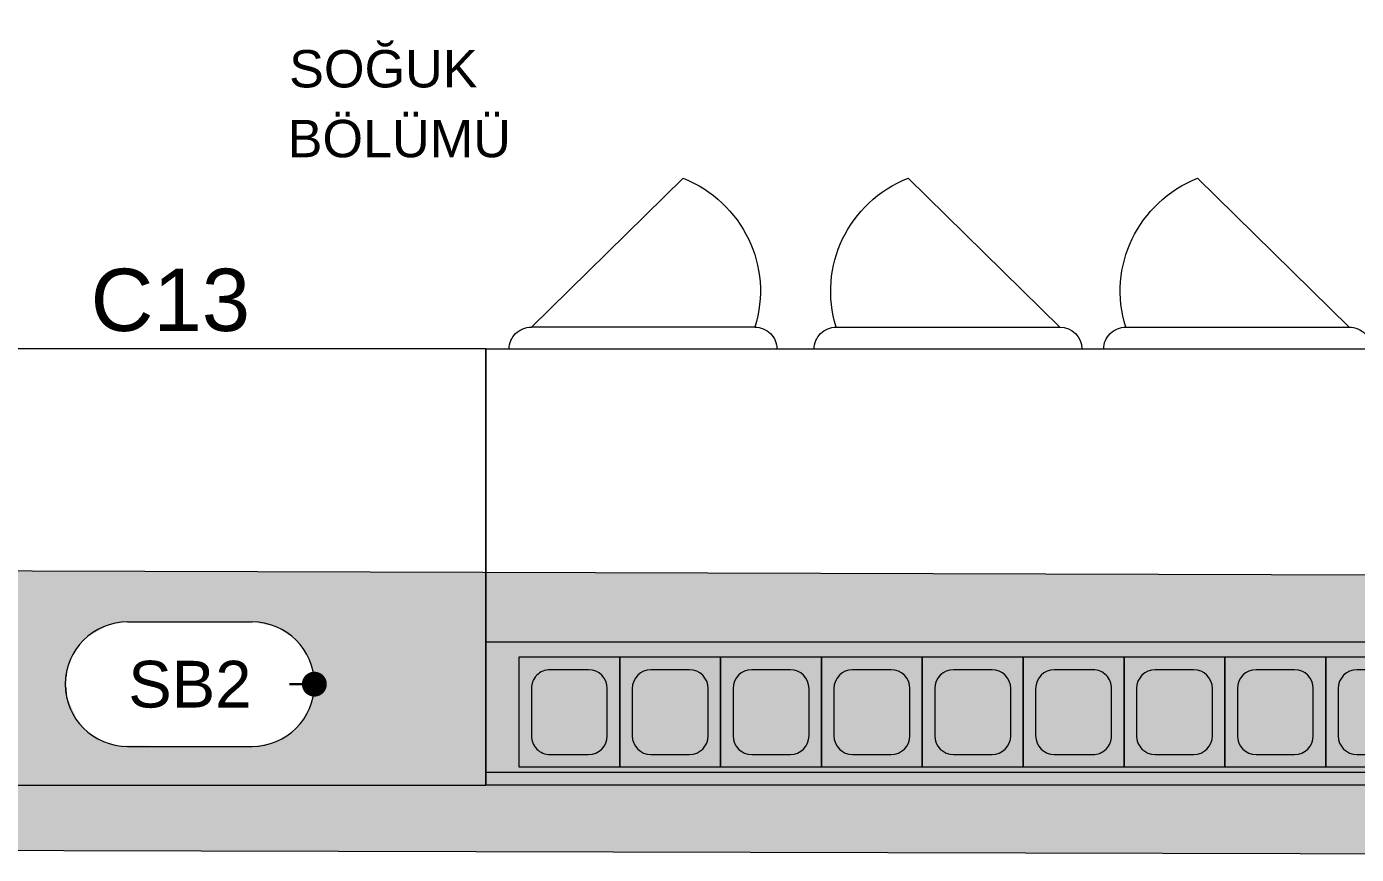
# Model space of a CAD drawing. Header units: millimetres. Extents: x 29001 to 40804, y -8833 to -5892.
# Drawn here: x 30478.8 to 30692.4, y -6847.2 to -6714.4 of the extents above; entities that cross this region are included whole.
import ezdxf
from ezdxf import colors
from ezdxf.entities.mleader import LeaderData, LeaderLine
from ezdxf.enums import TextEntityAlignment as Align
from ezdxf.math import Vec2, Vec3

# ---------------------------------------------------------------- set-up
doc = ezdxf.new("R2010")
doc.units = ezdxf.units.MM
doc.layers.get('0').update_dxf_attribs({"lineweight": 0})
for name, color, linetype, lineweight in [('mutfak-poz no', 7, 'Continuous', 0), ('xxx_Auto_Kaplama_Mermer', 23, 'Continuous', 0), ('xxx_Auto_Kaplama_Mermer Tarama', 45, 'Continuous', 0), ('xxx_Auto_Kaplama_Mermer Tarama @ 1', 45, 'Continuous', 0), ('xxx_Auto_Yardimci_Isaret Genel', 51, 'Continuous', 0)]:
    doc.layers.add(name, color=color, linetype=linetype, lineweight=lineweight)
doc.styles.add('AUTOBAN', font='')
doc.styles.add('ekp-yazı', font='arial.ttf', dxfattribs={"height": 10})
doc.styles.get("Standard").update_dxf_attribs({"font": 'arial.ttf'})
doc.styles.get('AUTOBAN').set_extended_font_data('Helvetica Normal Tr')

# ---------------------------------------------------------------- blocks, each defined once
blk = doc.blocks.new('MOBİLYALAR')
at = {"layer": 'xxx_Auto_Kaplama_Mermer Tarama @ 1', "true_color": 0xb0a4a0}
h = blk.add_hatch(dxfattribs=at)
h.set_pattern_fill('DOTS', color=253, scale=1.5, angle=540)
h.set_pattern_definition([(180, (-40140.90338857324, 53191.86297002478), (-1.190625000000001, -2.381249999999999), [0, -2.38125])])
edge = h.paths.add_edge_path()
edge.add_line((982.4973474094004, -264.7492528245411), (1603.844225322289, -264.7492478724371))
edge.add_line((1603.844225322289, -264.7492478724371), (1603.844225322289, -274.2494150369084))
edge.add_line((1603.844225322289, -274.2494150369084), (992.4941145662597, -274.2494150369084))
edge.add_line((992.4941145662597, -274.2494150369084), (992.4941145662597, -419.2494151638884))
edge.add_line((992.4941145662597, -419.2494151638884), (1027.493846569734, -419.2494151638884))
edge.add_line((1027.493846569734, -419.2494151638884), (1027.522861784018, -441.8568921542092))
edge.add_line((1027.522861784018, -441.8568921542092), (1027.522861784022, -464.8568921542137))
edge.add_arc((1042.912303457309, -463.8905717294338), 15.41975000377311, 183.5929496594233, 227.6554270000184)
edge.add_arc((1042.912303457317, -463.8905717294338), 15.4197500037786, 227.6554269999984, 260.3123678776854)
edge.add_line((1040.317520330609, -479.0904332651326), (1606.256838529545, -480.7454933623985))
edge.add_line((1606.256838529545, -480.7454933623985), (1606.256868507306, -487.3912238166622))
edge.add_line((1606.256868507306, -487.3912238166622), (1606.256832900952, -502.7431424724882))
edge.add_arc((1578.234125512194, -497.2268950166226), 28.56048170795275, 279.00969316851086, 348.86375655994703, ccw=False)
edge.add_line((1582.706741434835, -525.434993538126), (1523.71100262025, -525.2940001317047))
edge.add_line((1523.71100262025, -525.2940001317047), (1515.784019957868, -525.2750555043358))
edge.add_line((1515.784019957868, -525.2750555043358), (1008.96470911241, -524.0651237339689))
edge.add_arc((1008.953033981663, -497.5654920102343), 26.4996342956321, 183.3004229496563, 270.0252432064246, ccw=False)
edge.add_line((982.4973522005603, -499.0911129655351), (982.4973474094004, -264.7492528245411))
at = {"layer": 'xxx_Auto_Kaplama_Mermer'}
blk.add_lwpolyline([(982.4973474094004, -264.7492528245411), (1603.844225322289, -264.7493325789319), (1603.844225322289, -274.2494997434032), (992.4941145662597, -274.2494150369084), (992.4941145662597, -419.2494151638884), (1027.493846569734, -419.2494151638884), (1027.522861784018, -464.8568921542092), (1027.522861784018, -464.8568921542092, 0.3478426492445763), (1040.317520330609, -479.0904332651326), (1045.507170979632, -479.0904188576305), (1606.256937431102, -480.7454936543099), (1606.256799583509, -494.0369539790145), (1606.256799583509, -502.7431418337828, -0.1387889309862361), (1599.175981501012, -516.4659204305672, -0.203989619740177), (1582.706741434835, -525.434993538126), (1008.950759232204, -524.063779073992, -0.3974501118199482), (982.4973522005603, -499.0911129655351), (982.4973474094004, -264.7492528245411)], format="xyb", dxfattribs=at)
blk = doc.blocks.new('A$C2EE206DC')
at = {"color": 42}
blk.add_lwpolyline([(2.805806252581533e-05, 23.00000908083166), (190.0000280580625, 23.00000908083166), (190.0000280580625, 9.080831659957767e-06), (2.805806252581533e-05, 9.080831659957767e-06), (2.805806252581533e-05, 23.00000908083166)], dxfattribs=at)
at = {"color": 253, "true_color": 0x999999}
for points in [[(5.248082308802623, 2.900009080825839), (21.44808230880153, 2.900009080825839), (21.44808230880153, 20.50000908083166), (5.248082308802623, 20.50000908083166)], [(21.44808230880153, 2.900009080825839), (37.64808230880044, 2.900009080825839), (37.64808230880044, 20.50000908083166), (21.44808230880153, 20.50000908083166)], [(37.64808230880044, 2.900009080825839), (53.84808230879935, 2.900009080825839), (53.84808230879935, 20.50000908083166), (37.64808230880044, 20.50000908083166)], [(53.84808230879935, 2.900009080825839), (70.04808230879826, 2.900009080825839), (70.04808230879826, 20.50000908083166), (53.84808230879935, 20.50000908083166)], [(70.04808230879826, 2.900009080825839), (86.24808230879717, 2.900009080825839), (86.24808230879717, 20.50000908083166), (70.04808230879826, 20.50000908083166)], [(86.24808230879717, 2.900009080825839), (102.4480823087961, 2.900009080825839), (102.4480823087961, 20.50000908083166), (86.24808230879717, 20.50000908083166)], [(102.4480823087961, 2.900009080825839), (118.648082308795, 2.900009080825839), (118.648082308795, 20.50000908083166), (102.4480823087961, 20.50000908083166)], [(118.648082308795, 2.900009080825839), (134.8480823087939, 2.900009080825839), (134.8480823087939, 20.50000908083166), (118.648082308795, 20.50000908083166)], [(134.8480823087939, 2.900009080825839), (151.0480823087928, 2.900009080825839), (151.0480823087928, 20.50000908083166), (134.8480823087939, 20.50000908083166)], [(151.0480823087928, 2.900009080825839), (167.2480823087917, 2.900009080825839), (167.2480823087917, 20.50000908083166), (151.0480823087928, 20.50000908083166)], [(167.2480823087917, 2.900009080825839), (183.4480823087906, 2.900009080825839), (183.4480823087906, 20.50000908083166), (167.2480823087917, 20.50000908083166)]]:
    blk.add_lwpolyline(points, close=True, dxfattribs=at)
for points in [[(10.24808230880262, 4.900009080825839), (16.44808230880153, 4.900009080825839, 0.4142135623730951), (19.44808230880153, 7.900009080825839), (19.44808230880153, 15.50000908083166, 0.4142135623731021), (16.44808230880153, 18.50000908083166), (10.24808230880262, 18.50000908083166, 0.4142135623730951), (7.248082308802623, 15.50000908083166), (7.248082308802623, 7.900009080825839, 0.4142135623730951)], [(26.44808230880153, 4.900009080825839), (32.64808230880044, 4.900009080825839, 0.4142135623730951), (35.64808230880044, 7.900009080825839), (35.64808230880044, 15.50000908083166, 0.4142135623731021), (32.64808230880044, 18.50000908083166), (26.44808230880153, 18.50000908083166, 0.4142135623730951), (23.44808230880153, 15.50000908083166), (23.44808230880153, 7.900009080825839, 0.4142135623730951)], [(42.64808230880044, 4.900009080825839), (48.84808230879935, 4.900009080825839, 0.4142135623730951), (51.84808230879935, 7.900009080825839), (51.84808230879935, 15.50000908083166, 0.4142135623731021), (48.84808230879935, 18.50000908083166), (42.64808230880044, 18.50000908083166, 0.4142135623730951), (39.64808230880044, 15.50000908083166), (39.64808230880044, 7.900009080825839, 0.4142135623730951)], [(58.84808230879935, 4.900009080825839), (65.04808230879826, 4.900009080825839, 0.4142135623730951), (68.04808230879826, 7.900009080825839), (68.04808230879826, 15.50000908083166, 0.4142135623731021), (65.04808230879826, 18.50000908083166), (58.84808230879935, 18.50000908083166, 0.4142135623730951), (55.84808230879935, 15.50000908083166), (55.84808230879935, 7.900009080825839, 0.4142135623730951)], [(75.04808230879826, 4.900009080825839), (81.24808230879717, 4.900009080825839, 0.4142135623730951), (84.24808230879717, 7.900009080825839), (84.24808230879717, 15.50000908083166, 0.4142135623731021), (81.24808230879717, 18.50000908083166), (75.04808230879826, 18.50000908083166, 0.4142135623730951), (72.04808230879826, 15.50000908083166), (72.04808230879826, 7.900009080825839, 0.4142135623730951)], [(91.24808230879717, 4.900009080825839), (97.44808230879607, 4.900009080825839, 0.4142135623730951), (100.4480823087961, 7.900009080825839), (100.4480823087961, 15.50000908083166, 0.4142135623731021), (97.44808230879607, 18.50000908083166), (91.24808230879717, 18.50000908083166, 0.4142135623730951), (88.24808230879717, 15.50000908083166), (88.24808230879717, 7.900009080825839, 0.4142135623730951)], [(107.4480823087961, 4.900009080825839), (113.648082308795, 4.900009080825839, 0.4142135623730951), (116.648082308795, 7.900009080825839), (116.648082308795, 15.50000908083166, 0.4142135623731021), (113.648082308795, 18.50000908083166), (107.4480823087961, 18.50000908083166, 0.4142135623730951), (104.4480823087961, 15.50000908083166), (104.4480823087961, 7.900009080825839, 0.4142135623730951)], [(123.648082308795, 4.900009080825839), (129.8480823087939, 4.900009080825839, 0.4142135623730951), (132.8480823087939, 7.900009080825839), (132.8480823087939, 15.50000908083166, 0.4142135623731021), (129.8480823087939, 18.50000908083166), (123.648082308795, 18.50000908083166, 0.4142135623730951), (120.648082308795, 15.50000908083166), (120.648082308795, 7.900009080825839, 0.4142135623730951)], [(139.8480823087939, 4.900009080825839), (146.0480823087928, 4.900009080825839, 0.4142135623730951), (149.0480823087928, 7.900009080825839), (149.0480823087928, 15.50000908083166, 0.4142135623731021), (146.0480823087928, 18.50000908083166), (139.8480823087939, 18.50000908083166, 0.4142135623730951), (136.8480823087939, 15.50000908083166), (136.8480823087939, 7.900009080825839, 0.4142135623730951)], [(156.0480823087928, 4.900009080825839), (162.2480823087917, 4.900009080825839, 0.4142135623730951), (165.2480823087917, 7.900009080825839), (165.2480823087917, 15.50000908083166, 0.4142135623731021), (162.2480823087917, 18.50000908083166), (156.0480823087928, 18.50000908083166, 0.4142135623730951), (153.0480823087928, 15.50000908083166), (153.0480823087928, 7.900009080825839, 0.4142135623730951)], [(172.2480823087917, 4.900009080825839), (178.4480823087906, 4.900009080825839, 0.4142135623730951), (181.4480823087906, 7.900009080825839), (181.4480823087906, 15.50000908083166, 0.4142135623731021), (178.4480823087906, 18.50000908083166), (172.2480823087917, 18.50000908083166, 0.4142135623730951), (169.2480823087917, 15.50000908083166), (169.2480823087917, 7.900009080825839, 0.4142135623730951)]]:
    blk.add_lwpolyline(points, format="xyb", close=True, dxfattribs=at)
blk = doc.blocks.new('MUTFAK')
at = {"color": 251, "linetype": 'Continuous'}
for p, q in [((2028.300411333301, -641.9552893881773), (2052.662297061252, -618.047648830805)), ((2113.168192218523, -641.9552893881773), (2088.806306490558, -618.047648830805)), ((2159.678736924456, -641.9552893881773), (2135.31685119649, -618.047648830805)), ((2064.183886252998, -641.9552893881773), (2028.300411333301, -641.9552893881773)), ((2077.284717298826, -641.9552893881773), (2113.168192218523, -641.9552893881773)), ((2123.795262004758, -641.9552893881773), (2159.678736924456, -641.9552893881773))]:
    blk.add_line(p, q, dxfattribs=at)
at = {"color": 8, "true_color": 0x6e6e6e}
blk.add_line((2021.007880287478, -645.4552893881628), (2021.007880287478, -715.4552893881628), dxfattribs=at)
at = {"color": 4, "linetype": 'Continuous'}
for p, q in [((2021.007880287478, -715.4552893878281), (2021.007880287478, -645.4552893881482)), ((2021.007880287478, -645.4552893881482), (2211.051380287478, -645.4552893881628)), ((2211.051380287478, -713.4552893878426), (2021.007880287478, -713.4552893878426)), ((2211.051380287478, -715.4552893878281), (2021.007880287478, -715.4552893878281))]:
    blk.add_line(p, q, dxfattribs=at)
at = {"color": 8, "true_color": 0x6e6e6e}
blk.add_lwpolyline([(1921.007880287478, -715.4552893881628), (2021.007880287478, -715.4552893881628), (2021.007880287478, -645.4552893881628), (1921.007880287478, -645.4552893881628)], close=True, dxfattribs=at)
at = {"color": 251, "linetype": 'Continuous', "extrusion": (0, 0, -1)}
for centre, major_axis, ratio, start_param, end_param in [((2045.20141205423, -636.1378728957206), (19.88655040858478, -2.060900628491956e-10), 0.9813542688911238, -1.186213565197157, 0.3026892461138018), ((2096.267191497594, -636.1378728957206), (19.88655040859032, -2.483571550112993e-10), 0.9813542688907555, 2.838903407452675, 4.327806218780425), ((2142.777736203527, -636.1378728957206), (-19.88655040857919, -5.838196624709294e-11), 0.9813542688916481, -0.3026892461250996, 1.186213565188964), ((2028.300411333301, -645.4552893881482), (3.566499999986262, -2.943661738284711e-11), 0.9813542688894945, 3.141592653581383, 4.71238898037659), ((2064.183886252998, -645.4552893881482), (-3.566499999986263, -2.945827281242478e-11), 0.9813542688894944, 1.570796326803003, 3.141592653598209), ((2077.284717298826, -645.4552893881482), (3.566499999986262, -2.943661738284711e-11), 0.9813542688894945, 3.141592653581383, 4.71238898037659), ((2113.168192218523, -645.4552893881482), (3.566499999971711, -1.30656138480019e-10), 0.9813542688934985, 4.712388980348739, 6.283185307142256), ((2123.795262004758, -645.4552893881482), (3.566499999971711, -4.159935843710746e-10), 0.9813542688934984, 3.141592653470938, 4.712388980270225), ((2159.678736924456, -645.4552893881482), (-3.566499999986263, -2.945827281242478e-11), 0.9813542688894944, 1.570796326803003, 3.141592653598209)]:
    blk.add_ellipse(centre, major_axis=major_axis, ratio=ratio, start_param=start_param, end_param=end_param, dxfattribs=at)
at = {"color": 8, "true_color": 0x6e6e6e}
blk.add_blockref('A$C2EE206DC', (2021.051352229413, -715.4552984686452), dxfattribs=at)
at = {"layer": 'mutfak-poz no', "color": 8, "true_color": 0x6e6e6e, "style": 'ekp-yazı'}
for s, p in [('SOĞUK', (1989.39247076436, -603.4685817390418)), ('BÖLÜMÜ', (1989.155090136803, -614.6759487240342))]:
    blk.add_text(s, height=6, dxfattribs=at).set_placement(p)
at = {"layer": 'mutfak-poz no', "style": 'ekp-yazı'}
blk.add_text('C13', height=10, dxfattribs=at).set_placement((1957.505662109936, -642.5700378201873))
blk = doc.blocks.new('_TagSlot')
at = {"color": 0, "linetype": 'ByBlock', "lineweight": -2, "transparency": 16777216}
for p, q in [((-4, 4), (4, 4)), ((-4, -4), (4, -4))]:
    blk.add_line(p, q, dxfattribs=at)
for centre, start, end in [((-4, 0), 90, 270), ((4, 0), 270, 90)]:
    blk.add_arc(centre, 4, start, end, dxfattribs=at)
at = {"layer": 'xxx_Auto_Kaplama_Mermer Tarama', "color": 0, "transparency": 16777216, "style": 'AUTOBAN'}
blk.add_attdef('TAGNUMBER', text='', height=3, dxfattribs=at).set_placement((0, -1.5), align=Align.CENTER)
blk = doc.blocks.new('_Dot')
at = {"color": 0, "linetype": 'ByBlock', "lineweight": -2}
blk.add_line((-0.5, 0), (-1, 0), dxfattribs=at)
at = {"color": 0, "linetype": 'ByBlock', "const_width": 0.5}
blk.add_lwpolyline([(-0.25, 0, 1), (0.25, 0, 1)], format="xyb", close=True, dxfattribs=at)

msp = doc.modelspace()

# ---------------------------------------------------------------- block references
at = {"color": 6}
msp.add_blockref('MOBİLYALAR', (29144.79192030808, -6321.79912104841), dxfattribs=at)

# ---------------------------------------------------------------- next in the draw order: block references
msp.add_blockref('MUTFAK', (28531.59951951079, -6120.653512592259), dxfattribs=at)

# ---------------------------------------------------------------- next in the draw order: wipeouts: each hides what was drawn before it
msp.add_wipeout([(30495.045135297005, -6809.91738060565), (30515.04513529701, -6809.91738060565), (30518.87558619939, -6810.680084145941), (30521.893771457293, -6812.6306678527035), (30523.78021032567, -6815.049273761753), (30524.744245857248, -6817.482785292221), (30525.04513529701, -6819.917380605653), (30524.437750141118, -6823.349404263816), (30522.53234728462, -6826.546230932261), (30521.178555987666, -6827.815554485198), (30518.401983784046, -6829.337124139052), (30515.04513529701, -6829.91738060565), (30493.417310290908, -6829.784000378884), (30491.04981742518, -6829.084574020377), (30488.283555670347, -6827.284947432792), (30487.095842357565, -6825.984401436581), (30485.224776724153, -6821.804324563622), (30485.246212215778, -6817.922109584433), (30486.549004207143, -6814.643316091093), (30488.411366778375, -6812.434525853543), (30492.109943320025, -6810.357848814907)])

# ---------------------------------------------------------------- next in the draw order: leaders
at = {"layer": 'xxx_Auto_Yardimci_Isaret Genel', "color": 171}
ml = msp.add_multileader_block('Standard', dxfattribs=at)
ml.set_content('_TagSlot', color=171, scale=2.5)
ml.set_attribute('TAGNUMBER', 'SB2', width=0)
ml.set_leader_properties()
ml.set_arrow_properties(name='DOT')
ml.build(insert=Vec2(0, 0))
ml.multileader.update_dxf_attribs({"has_dogleg": 0, "text_right_attachment_type": 7})
ctx = ml.context
ctx.base_point, ctx.char_height, ctx.landing_gap_size, ctx.plane_origin = Vec3(30485.045135297, -6819.917380605651), 1, 1, Vec3(30447.01909451466, -6898.886973788811)
ctx.right_attachment = 7
notes = []
notes.append((ctx, [(1, (1, 1, 0), (30533.045135297, -6819.917380605651), (-1, 0), 8, [(0, [(30525.04513529712, -6819.917380605651)], 0, [])])]))
ctx.block.insert = Vec3(30505.045135297, -6819.917380605651)
for ctx, leaders in notes:
    for number, flags, end, landing, length, lines in leaders:
        leader = LeaderData()
        leader.index, (leader.has_last_leader_line, leader.has_dogleg_vector, leader.attachment_direction) = number, flags
        leader.last_leader_point, leader.dogleg_vector, leader.dogleg_length = Vec3(end), Vec3(landing), length
        for number, points, colour, breaks in lines:
            line = LeaderLine()
            line.index, line.vertices, line.color, line.breaks = number, Vec3.list(points), colors.encode_raw_color(colour), breaks
            leader.lines.append(line)
        ctx.leaders.append(leader)

doc.saveas('drawing.dxf')
